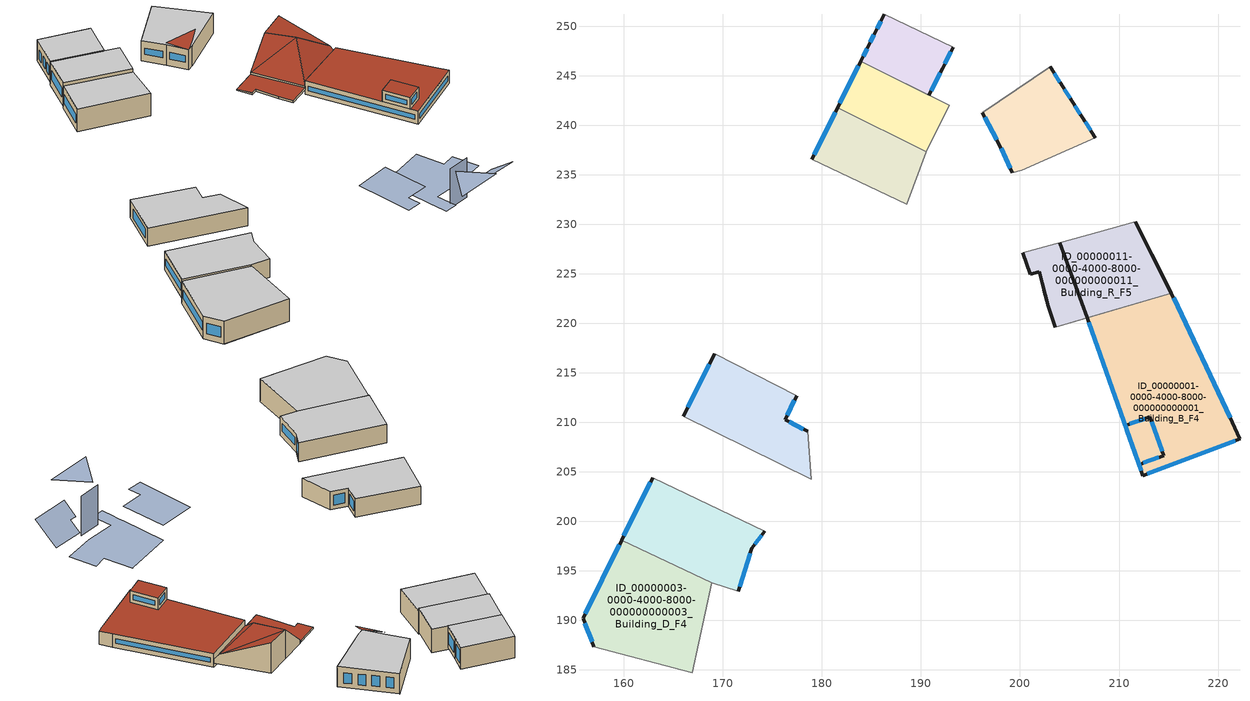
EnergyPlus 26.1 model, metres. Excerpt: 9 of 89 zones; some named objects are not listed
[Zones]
ID_00000010-0000-4000-8000-000000000010_Building_Q_F4
 floor to ID_00000010-0000-4000-8000-000000000010_Building_Q_F3 (FLOOR_CONSTRUCTION_BE_TH_01_EXISTING): 183.91,246.45 186.28,251.2 193.26,247.86 192.18,245.74 190.81,243.01 z15.87
 wall outside (WALL_CONSTRUCTION_BE_TH_01_EXISTING): 186.28,251.2 183.91,246.45 / 190.81,243.01 192.18,245.74 193.26,247.86 z15.87:19.36
 wall adiabatic (WALL_CONSTRUCTION_BE_TH_01_EXISTING): 193.26,247.86 186.28,251.2 / 183.91,246.45 190.81,243.01 z15.87:19.36
 window (WINDOW_CONSTRUCTION_BE_TH_01_EXISTING): 184.55,247.73 184.17,246.97 z16.74:18.22; 185.24,249.11 184.87,248.36 z16.68:18.17; 185.93,250.49 185.56,249.75 z16.63:18.14; 192.41,246.18 193.03,247.42 z16.58:18.65; 191.03,243.46 191.96,245.29 z16.72:18.51
 ceiling to ID_00000010-0000-4000-8000-000000000010_Building_Q_F5 (FLOOR_CONSTRUCTION_BE_TH_01_EXISTING): 183.91,246.45 190.81,243.01 192.18,245.74 193.26,247.86 186.28,251.2 z19.36
ID_0000000c-0000-4000-8000-00000000000c_Building_M_F4
 floor to ID_0000000c-0000-4000-8000-00000000000c_Building_M_F3 (FLOOR_CONSTRUCTION_BE_TH_01_EXISTING): 181.58,241.78 183.91,246.45 192.85,241.99 190.54,237.32 z15.4
 wall outside (WALL_CONSTRUCTION_BE_TH_01_EXISTING): 183.91,246.45 181.58,241.78 z15.4:19.29
 wall adiabatic (WALL_CONSTRUCTION_BE_TH_01_EXISTING): 181.58,241.78 190.54,237.32 192.85,241.99 183.91,246.45 z15.4:19.29
 window (WINDOW_CONSTRUCTION_BE_TH_01_EXISTING): 183.69,246.01 181.8,242.23 z16.6:18.09
 ceiling to ID_0000000c-0000-4000-8000-00000000000c_Building_M_F5 (FLOOR_CONSTRUCTION_BE_TH_01_EXISTING): 181.58,241.78 190.54,237.32 192.85,241.99 183.91,246.45 z19.29
ID_0000000b-0000-4000-8000-00000000000b_Building_L_F4
 floor to ID_0000000b-0000-4000-8000-00000000000b_Building_L_F3 (FLOOR_CONSTRUCTION_BE_TH_01_EXISTING): 159.76,198.09 162.9,204.39 174.24,199 172.91,197.26 171.56,192.93 168.85,193.78 z16.18
 wall outside (WALL_CONSTRUCTION_BE_TH_01_EXISTING): 171.56,192.93 172.91,197.26 174.24,199 / 162.9,204.39 159.76,198.09 z16.18:19.26
 wall adiabatic (WALL_CONSTRUCTION_BE_TH_01_EXISTING): 159.76,198.09 168.85,193.78 171.56,192.93 / 174.24,199 162.9,204.39 z16.18:19.26
 window (WINDOW_CONSTRUCTION_BE_TH_01_EXISTING): 173.22,197.66 173.94,198.61 z16.84:18.6; 171.71,193.41 172.76,196.78 z17.11:18.33; 162.68,203.94 159.99,198.54 z17.16:18.28
 ceiling to ID_0000000b-0000-4000-8000-00000000000b_Building_L_F5 (FLOOR_CONSTRUCTION_BE_TH_01_EXISTING): 159.76,198.09 168.85,193.78 171.56,192.93 172.91,197.26 174.24,199 162.9,204.39 z19.26
ID_00000000-0000-4000-8000-000000000000_Building_A_F4
 floor to ID_00000000-0000-4000-8000-000000000000_Building_A_F3 (FLOOR_CONSTRUCTION_BE_TH_01_EXISTING): 178.97,236.57 181.58,241.78 190.54,237.32 188.58,232.03 z15.02
 wall outside (WALL_CONSTRUCTION_BE_TH_01_EXISTING): 181.58,241.78 178.97,236.57 z15.02:18.76
 wall adiabatic (WALL_CONSTRUCTION_BE_TH_01_EXISTING): 178.97,236.57 188.58,232.03 190.54,237.32 181.58,241.78 z15.02:18.76
 window (WINDOW_CONSTRUCTION_BE_TH_01_EXISTING): 181.35,241.33 179.2,237.02 z16.19:17.59
 ceiling to ID_00000000-0000-4000-8000-000000000000_Building_A_F5 (FLOOR_CONSTRUCTION_BE_TH_01_EXISTING): 178.97,236.57 188.58,232.03 190.54,237.32 181.58,241.78 z18.76
ID_00000001-0000-4000-8000-000000000001_Building_B_F4
 floor to ID_00000001-0000-4000-8000-000000000001_Building_B_F3 (FLOOR_CONSTRUCTION_BE_TH_01_EXISTING): 206.78,220.55 215.3,223.03 221.42,210.01 222.22,208.32 212.39,204.62 z15.08
 wall outside (WALL_CONSTRUCTION_BE_TH_01_EXISTING): 213.12,210.55 210.61,209.66 212,205.73 214.51,206.61 213.12,210.55 z17.28:19.17; 206.78,220.55 212.39,204.62 222.22,208.32 221.42,210.01 215.3,223.03 z15.08:17.28
 wall adiabatic (WALL_CONSTRUCTION_BE_TH_01_EXISTING): 215.3,223.03 206.78,220.55 z15.08:17.28
 window (WINDOW_CONSTRUCTION_BE_TH_01_EXISTING): 212.65,210.38 211.08,209.83 / 212.47,205.9 214.04,206.45 z17.75:18.69; 214.34,207.09 213.29,210.07 / 210.78,209.19 211.83,206.2 z17.84:18.61; 206.95,220.08 212.22,205.1 z15.82:16.54; 221.21,210.46 215.51,222.58 z15.81:16.55; 212.85,204.8 221.75,208.14 z15.8:16.56
 roof outside (ROOF_CONSTRUCTION_BE_TH_01_EXISTING): 210.61,209.66 212,205.73 214.51,206.61 213.12,210.55 z19.17; 206.78,220.55 210.61,209.66 213.12,210.55 214.51,206.61 212,205.73 212.39,204.62 221.37,208 222.22,208.32 221.42,210.01 215.3,223.03 z17.28
ID_00000011-0000-4000-8000-000000000011_Building_R_F5
 floor to ID_00000011-0000-4000-8000-000000000011_Building_R_F4 (FLOOR_CONSTRUCTION_BE_TH_01_EXISTING): 200.27,227.1 211.65,230.24 215.3,223.03 203.55,219.61 202.85,221.73 201.94,225.18 201.04,224.94 z15.77
 wall outside (WALL_CONSTRUCTION_BE_TH_01_EXISTING): 204,228.13,16.38 204,228.13,16.07 206.78,220.55,16.12 206.78,220.55,16.38; 201.04,224.94,16.02 200.27,227.1,16 200.27,227.1,15.77 201.04,224.94,15.77; 201.94,225.18,16.04 201.04,224.94,16.02 201.04,224.94,15.77 201.94,225.18,15.77; 203.55,219.61,16.06 202.85,221.73,16.05 202.85,221.73,15.77 203.55,219.61,15.77; 202.85,221.73,16.05 202.42,223.36,16.04 201.94,225.18,16.04 201.94,225.18,15.77 202.85,221.73,15.77; 211.65,230.24,20.83 214.91,223.79,17.37 215.3,223.03,16.38 215.3,223.03,15.77 211.65,230.24,15.77
 wall adiabatic (WALL_CONSTRUCTION_BE_TH_01_EXISTING): 203.59,228.02,16.06 203.59,228.02,15.77 200.27,227.1,15.77 200.27,227.1,16; 204,228.13,16.07 204,228.13,15.77 203.59,228.02,15.77 203.59,228.02,16.06; 211.65,230.24,20.83 211.65,230.24,15.77 207.83,229.18,15.77 207.83,229.18,20.5; 207.83,229.18,20.5 207.83,229.18,15.77 204,228.13,15.77 204,228.13,16.38; 206.78,220.55,16.38 206.78,220.55,16.12 203.55,219.61,16.06 203.55,219.61,15.77 215.3,223.03,15.77 215.3,223.03,16.38
 roof outside (ROOF_CONSTRUCTION_BE_TH_01_EXISTING): 209.84,225.21,20.67 207.83,229.18,20.5 204,228.13,16.38; 209.84,225.21,20.67 214.91,223.79,17.37 207.83,229.18,20.5; 209.84,225.21,20.67 204,228.13,16.38 206.78,220.55,16.38; 209.84,225.21,20.67 206.78,220.55,16.38 215.3,223.03,16.38 214.91,223.79,17.37; 211.65,230.24,20.83 207.83,229.18,20.5 214.91,223.79,17.37; 200.27,227.1,16 201.04,224.94,16.02 201.94,225.18,16.03 202.42,223.36,16.04 202.85,221.73,16.05 203.55,219.61,16.06 206.78,220.55,16.12 204,228.13,16.07 203.59,228.02,16.06
ID_00000006-0000-4000-8000-000000000006_Building_G_F4
 floor to ID_00000006-0000-4000-8000-000000000006_Building_G_F3 (FLOOR_CONSTRUCTION_BE_TH_01_EXISTING): 196.21,241.26 203.04,245.91 207.62,238.72 200.18,235.47 199.22,235.19 197.87,238.11 z15.76
 wall outside (WALL_CONSTRUCTION_BE_TH_01_EXISTING): 207.62,238.72 203.04,245.91 / 196.21,241.26 197.87,238.11 199.22,235.19 z15.76:19.09
 wall adiabatic (WALL_CONSTRUCTION_BE_TH_01_EXISTING): 199.22,235.19 200.18,235.47 207.62,238.72 / 203.04,245.91 196.21,241.26 z15.76:19.09
 window (WINDOW_CONSTRUCTION_BE_TH_01_EXISTING): 205.07,242.72 204.49,243.64 z16.55:18.29; 204.04,244.35 203.45,245.26 z16.6:18.3; 207.14,239.47 206.58,240.36 z16.47:18.15; 206.09,241.12 205.54,241.98 z16.49:18.22; 198.08,237.65 199.01,235.64 z16.89:17.97; 196.44,240.82 197.64,238.55 z16.91:17.95
 ceiling to ID_00000006-0000-4000-8000-000000000006_Building_G_F5 (FLOOR_CONSTRUCTION_BE_TH_01_EXISTING): 196.21,241.26 197.87,238.11 199.22,235.19 200.18,235.47 207.62,238.72 203.04,245.91 z19.09
 roof outside (ROOF_CONSTRUCTION_BE_TH_01_EXISTING): 201.24,235.93,21.06 197.87,238.11,19.45 199.22,235.19,19.09 200.18,235.47,19.99
ID_00000003-0000-4000-8000-000000000003_Building_D_F4
 floor to ID_00000003-0000-4000-8000-000000000003_Building_D_F3 (FLOOR_CONSTRUCTION_BE_TH_01_EXISTING): 155.87,190.19 159.76,198.09 168.85,193.78 166.92,184.71 156.96,187.35 z15.27
 wall outside (WALL_CONSTRUCTION_BE_TH_01_EXISTING): 159.76,198.09 155.87,190.19 156.96,187.35 z15.27:19.03
 wall adiabatic (WALL_CONSTRUCTION_BE_TH_01_EXISTING): 156.96,187.35 166.92,184.71 168.85,193.78 159.76,198.09 z15.27:19.03
 window (WINDOW_CONSTRUCTION_BE_TH_01_EXISTING): 156.05,189.73 156.78,187.82 z16.28:18.01; 159.54,197.64 156.09,190.64 z16.49:17.8
 ceiling to ID_00000003-0000-4000-8000-000000000003_Building_D_F5 (FLOOR_CONSTRUCTION_BE_TH_01_EXISTING): 155.87,190.19 156.96,187.35 166.92,184.71 168.85,193.78 159.76,198.09 z19.03
ID_0000000a-0000-4000-8000-00000000000a_Building_K_F4
 floor to ID_0000000a-0000-4000-8000-00000000000a_Building_K_F3 (FLOOR_CONSTRUCTION_BE_TH_01_EXISTING): 166,210.63 169.15,216.93 177.43,212.69 176.28,210.26 178.57,209.09 178.94,204.24 z15.42
 wall outside (WALL_CONSTRUCTION_BE_TH_01_EXISTING): 169.15,216.93 166,210.63 / 178.57,209.09 176.28,210.26 177.43,212.69 z15.42:18.43
 wall adiabatic (WALL_CONSTRUCTION_BE_TH_01_EXISTING): 166,210.63 178.94,204.24 178.57,209.09 / 177.43,212.69 169.15,216.93 z15.42:18.43
 window (WINDOW_CONSTRUCTION_BE_TH_01_EXISTING): 168.62,215.86 166.45,211.53 z16.18:17.64; 176.49,210.71 177.22,212.24 z16.13:17.71; 178.13,209.31 176.72,210.03 z16.11:17.73
 ceiling to ID_0000000a-0000-4000-8000-00000000000a_Building_K_F5 (FLOOR_CONSTRUCTION_BE_TH_01_EXISTING): 166,210.63 178.94,204.24 178.57,209.09 176.28,210.26 177.43,212.69 169.15,216.93 z18.43
shading: 199.24,198.01,15.45 199.78,191,15.45 199.83,190.32,15.45 199.93,188.96,15.45 200.03,187.69,15.45 200.06,187.35,15.45 201.94,187.38,15.45 201.65,190.54,15.45 206.15,190.74,15.45 210.83,191.64,15.44 209.82,195.72,15.45 207.83,195.24,15.45 206.77,199.55,15.45 206.56,199.5,15.45; 193.69,197.59 193.94,193.35 194.14,189.99 194.22,188.74 196.45,188.83 196.34,190.12 196.28,190.83 199.78,191 199.24,198.01 z17.88; 205.36,185.4,18.92 211.18,185.6,18.86 211.07,187.55,17.3 210.96,189.34,15.87 206.27,189.18,15.91 206.39,187.51,17.25 205.35,187.52,17.22; 201.85,188.29,21.12 205.29,188.51,21.07 205.29,188.51,14.55 201.85,188.29,14.53; 198.35,182.64,21.17 205.38,183.01,21.1 201.94,187.38,21.12
[Building]
UrbanScene: North axis=0; Terrain=City; Loads convergence tolerance value=0.04; Temperature convergence tolerance value=0.4; Solar distribution=FullExterior; Maximum number of warmup days=100; Name=Demo urban block
[Site:Location]
Demo Location: City=Anonymized; Reference system=local coordinates
[WindowMaterial:Shade]
Shading_Material: Solar transmittance=0.1; Solar reflectance=0.5; Visible transmittance=0.2; Visible reflectance=0.5; Infrared hemispherical emissivity=0.9; Infrared transmittance=0.05; Thickness=0.005; Conductivity=0.1; Shade to glass distance=0.05; Top opening multiplier=0.5; Bottom opening multiplier=0.5; Left side opening multiplier=0.5; Right side opening multiplier=0.5; Airflow permeability=0
[Material] Thickness=0.1
Name | Roughness | Conductivity | Density | Specific heat | Solar absorptance | Thermal absorptance | Visible absorptance
BE_GypsumBlock_Material | MediumSmooth | 0.4 | 900 | 1000
WALL_MATERIAL_BE_TH_01_EXISTING | MediumRough | 0.22 | 900 | 840 | 0.7 | 0.9 | 0.7
ROOF_MATERIAL_BE_TH_01_EXISTING | MediumRough | 0.17 | 800 | 920 | 0.75 | 0.9 | 0.75
FLOOR_MATERIAL_BE_TH_01_EXISTING | MediumRough | 0.085 | 2000 | 840 | 0.6 | 0.9 | 0.6
[Construction]
BE_Internal_Partition_Const: BE_GypsumBlock_Material
WALL_CONSTRUCTION_BE_TH_01_EXISTING: WALL_MATERIAL_BE_TH_01_EXISTING
ROOF_CONSTRUCTION_BE_TH_01_EXISTING: ROOF_MATERIAL_BE_TH_01_EXISTING
FLOOR_CONSTRUCTION_BE_TH_01_EXISTING: FLOOR_MATERIAL_BE_TH_01_EXISTING
WINDOW_CONSTRUCTION_BE_TH_01_EXISTING: GLASS_BE_TH_01_EXISTING, AIR_GAP_BE_TH_01_EXISTING, GLASS_BE_TH_01_EXISTING
[WindowMaterial:Glazing]
GLASS_BE_TH_01_EXISTING: Back side infrared hemispherical emissivity=0.84; Back side solar reflectance at normal incidence=0.071; Back side visible reflectance at normal incidence=0.08; Conductivity=1; Front side infrared hemispherical emissivity=0.84; Front side solar reflectance at normal incidence=0.071; Front side visible reflectance at normal incidence=0.08; Infrared transmittance at normal incidence=0; Optical data type=SpectralAverage; Solar transmittance at normal incidence=0.775; Thickness=0.006; Visible transmittance at normal incidence=0.881
[WindowMaterial:Gas]
AIR_GAP_BE_TH_01_EXISTING: Gas type=Air; Thickness=0.012
[Zone] Multiplier=1
Name | Ceiling height | Volume
ID_00000010-0000-4000-8000-000000000010_Building_Q_F4 | 3.4884 | 144.5
ID_0000000c-0000-4000-8000-00000000000c_Building_M_F4 | 3.88145 | 202.66
ID_0000000b-0000-4000-8000-00000000000b_Building_L_F4 | 3.0797 | 268.52
ID_00000000-0000-4000-8000-000000000000_Building_A_F4 | 3.73623 | 220.29
ID_00000001-0000-4000-8000-000000000001_Building_B_F4 | 4.0847 | 653.22
ID_00000011-0000-4000-8000-000000000011_Building_R_F5 | 5.06 | 196.24
ID_00000006-0000-4000-8000-000000000006_Building_G_F4 | 3.3329 | 220.72
ID_00000003-0000-4000-8000-000000000003_Building_D_F4 | 3.75394 | 421.87
ID_0000000a-0000-4000-8000-00000000000a_Building_K_F4 | 3.01344 | 244.97
[InternalMass] Construction=BE_Internal_Partition_Const
Name | Zone or zonelist | Surface area
ID_00000010-0000-4000-8000-000000000010_Building_Q_F4_Vertical_Internal_Mass | ID_00000010-0000-4000-8000-000000000010_Building_Q_F4 | 20.71
ID_0000000c-0000-4000-8000-00000000000c_Building_M_F4_Vertical_Internal_Mass | ID_0000000c-0000-4000-8000-00000000000c_Building_M_F4 | 26.11
ID_0000000b-0000-4000-8000-00000000000b_Building_L_F4_Vertical_Internal_Mass | ID_0000000b-0000-4000-8000-00000000000b_Building_L_F4 | 43.6
ID_00000000-0000-4000-8000-000000000000_Building_A_F4_Vertical_Internal_Mass | ID_00000000-0000-4000-8000-000000000000_Building_A_F4 | 29.48
ID_00000001-0000-4000-8000-000000000001_Building_B_F4_Vertical_Internal_Mass | ID_00000001-0000-4000-8000-000000000001_Building_B_F4 | 79.96
ID_00000011-0000-4000-8000-000000000011_Building_R_F5_Vertical_Internal_Mass | ID_00000011-0000-4000-8000-000000000011_Building_R_F5 | 19.39
ID_00000006-0000-4000-8000-000000000006_Building_G_F4_Vertical_Internal_Mass | ID_00000006-0000-4000-8000-000000000006_Building_G_F4 | 33.11
ID_00000003-0000-4000-8000-000000000003_Building_D_F4_Vertical_Internal_Mass | ID_00000003-0000-4000-8000-000000000003_Building_D_F4 | 56.19
ID_0000000a-0000-4000-8000-00000000000a_Building_K_F4_Vertical_Internal_Mass | ID_0000000a-0000-4000-8000-00000000000a_Building_K_F4 | 40.65
[People] Number of people schedule=People_Number_Schedule; Number of people calculation method=People; Activity level schedule=People_Activity_Schedule; Carbon dioxide generation rate=3.82e-08; Fraction radiant=0.3; Sensible heat fraction=0.5; Mean radiant temperature calculation type=EnclosureAveraged
Name | Zone or zonelist or space or spacelist | Number of people
People_ID_00000010-0000-4000-8000-000000000010_Building_Q_F4 | ID_00000010-0000-4000-8000-000000000010_Building_Q_F4 | 1
People_ID_0000000c-0000-4000-8000-00000000000c_Building_M_F4 | ID_0000000c-0000-4000-8000-00000000000c_Building_M_F4 | 1
People_ID_0000000b-0000-4000-8000-00000000000b_Building_L_F4 | ID_0000000b-0000-4000-8000-00000000000b_Building_L_F4 | 3
People_ID_00000000-0000-4000-8000-000000000000_Building_A_F4 | ID_00000000-0000-4000-8000-000000000000_Building_A_F4 | 1
People_ID_00000001-0000-4000-8000-000000000001_Building_B_F4 | ID_00000001-0000-4000-8000-000000000001_Building_B_F4 | 4
People_ID_00000011-0000-4000-8000-000000000011_Building_R_F5 | ID_00000011-0000-4000-8000-000000000011_Building_R_F5 | 1
People_ID_00000006-0000-4000-8000-000000000006_Building_G_F4 | ID_00000006-0000-4000-8000-000000000006_Building_G_F4 | 2
People_ID_00000003-0000-4000-8000-000000000003_Building_D_F4 | ID_00000003-0000-4000-8000-000000000003_Building_D_F4 | 3
People_ID_0000000a-0000-4000-8000-00000000000a_Building_K_F4 | ID_0000000a-0000-4000-8000-00000000000a_Building_K_F4 | 2
[Lights] Schedule=Lighting_Schedule; Design level calculation method=LightingLevel; Radiant fraction=0.4; Fraction visible=0.1
Name | Zone or zonelist or space or spacelist | Lighting level
Lights_ID_00000010-0000-4000-8000-000000000010_Building_Q_F4 | ID_00000010-0000-4000-8000-000000000010_Building_Q_F4 | 207.111
Lights_ID_0000000c-0000-4000-8000-00000000000c_Building_M_F4 | ID_0000000c-0000-4000-8000-00000000000c_Building_M_F4 | 261.059
Lights_ID_0000000b-0000-4000-8000-00000000000b_Building_L_F4 | ID_0000000b-0000-4000-8000-00000000000b_Building_L_F4 | 435.955
Lights_ID_00000000-0000-4000-8000-000000000000_Building_A_F4 | ID_00000000-0000-4000-8000-000000000000_Building_A_F4 | 294.799
Lights_ID_00000001-0000-4000-8000-000000000001_Building_B_F4 | ID_00000001-0000-4000-8000-000000000001_Building_B_F4 | 799.591
Lights_ID_00000011-0000-4000-8000-000000000011_Building_R_F5 | ID_00000011-0000-4000-8000-000000000011_Building_R_F5 | 193.91
Lights_ID_00000006-0000-4000-8000-000000000006_Building_G_F4 | ID_00000006-0000-4000-8000-000000000006_Building_G_F4 | 331.121
Lights_ID_00000003-0000-4000-8000-000000000003_Building_D_F4 | ID_00000003-0000-4000-8000-000000000003_Building_D_F4 | 561.908
Lights_ID_0000000a-0000-4000-8000-00000000000a_Building_K_F4 | ID_0000000a-0000-4000-8000-00000000000a_Building_K_F4 | 406.459
[ElectricEquipment] Schedule=Equipment_Schedule; Design level calculation method=EquipmentLevel; Fraction latent=0.1; Fraction radiant=0.3; Fraction lost=0.1
Name | Zone or zonelist or space or spacelist | Design level
ElectricEquipment_ID_00000010-0000-4000-8000-000000000010_Building_Q_F4 | ID_00000010-0000-4000-8000-000000000010_Building_Q_F4 | 82.8443
ElectricEquipment_ID_0000000c-0000-4000-8000-00000000000c_Building_M_F4 | ID_0000000c-0000-4000-8000-00000000000c_Building_M_F4 | 104.424
ElectricEquipment_ID_0000000b-0000-4000-8000-00000000000b_Building_L_F4 | ID_0000000b-0000-4000-8000-00000000000b_Building_L_F4 | 174.382
ElectricEquipment_ID_00000000-0000-4000-8000-000000000000_Building_A_F4 | ID_00000000-0000-4000-8000-000000000000_Building_A_F4 | 117.92
ElectricEquipment_ID_00000001-0000-4000-8000-000000000001_Building_B_F4 | ID_00000001-0000-4000-8000-000000000001_Building_B_F4 | 319.837
ElectricEquipment_ID_00000011-0000-4000-8000-000000000011_Building_R_F5 | ID_00000011-0000-4000-8000-000000000011_Building_R_F5 | 77.5638
ElectricEquipment_ID_00000006-0000-4000-8000-000000000006_Building_G_F4 | ID_00000006-0000-4000-8000-000000000006_Building_G_F4 | 132.448
ElectricEquipment_ID_00000003-0000-4000-8000-000000000003_Building_D_F4 | ID_00000003-0000-4000-8000-000000000003_Building_D_F4 | 224.763
ElectricEquipment_ID_0000000a-0000-4000-8000-00000000000a_Building_K_F4 | ID_0000000a-0000-4000-8000-00000000000a_Building_K_F4 | 162.583
[WindowShadingControl] Shading type=InteriorShade; Shading control type=OnIfScheduleAllows; Schedule=Shading_Schedule; Shading control is scheduled=Yes; Shading device material=Shading_Material
Name | Zone | Fenestration surface name 1 | Fenestration surface name 2 | Fenestration surface name 3 | Fenestration surface name 4 | Fenestration surface name 5 | Fenestration surface name 6 | Fenestration surface name 7
Shading_Control_ID_00000010-0000-4000-8000-000000000010_Building_Q_F4 | ID_00000010-0000-4000-8000-000000000010_Building_Q_F4 | Window_UUID_e15a65b5-3139-4b22-adfe-c1ace057ace8 | Window_UUID_7967ff77-022a-49b5-b4c6-cfb596ae1fe4 | Window_UUID_89346740-2d30-4c97-8b07-118b097e3719 | Window_WallSurface_UUID_0725f2d6-0cde-4f9b-a9f2-7a35785060c2_Floor4 | Window_WallSurface_UUID_036a50a8-3d7c-4415-b584-e5c840475733_Floor4
Shading_Control_ID_0000000c-0000-4000-8000-00000000000c_Building_M_F4 | ID_0000000c-0000-4000-8000-00000000000c_Building_M_F4 | Window_WallSurface_UUID_ba205026-c1b1-4826-907e-cae0921549b8_Floor4
Shading_Control_ID_0000000b-0000-4000-8000-00000000000b_Building_L_F4 | ID_0000000b-0000-4000-8000-00000000000b_Building_L_F4 | Window_WallSurface_UUID_952b17aa-2133-43ee-8e25-b1040a30f691_Floor4 | Window_WallSurface_UUID_e3b2c99c-ae45-4f90-8ec9-cf2c8024e928_Floor4 | Window_WallSurface_UUID_f03a497a-88a1-4b05-99e7-cc0fab17a9d2_Floor4
Shading_Control_ID_00000000-0000-4000-8000-000000000000_Building_A_F4 | ID_00000000-0000-4000-8000-000000000000_Building_A_F4 | Window_WallSurface_UUID_415bd940-f2c6-45b5-8a3b-bda8b3434628_Floor4
Shading_Control_ID_00000001-0000-4000-8000-000000000001_Building_B_F4 | ID_00000001-0000-4000-8000-000000000001_Building_B_F4 | Window_WallSurface_UUID_b4f21410-d27e-44c4-b675-7138b34e4c17_Floor4 | Window_WallSurface_UUID_b4a2ece1-d406-4115-a328-84df1c1228d7_Floor4 | Window_WallSurface_UUID_8e00fd6e-e51e-4653-bc18-72442879b736_Floor4 | Window_WallSurface_UUID_b5c50b2e-dcdf-41a8-8694-1a91ec7c67ef_Floor4 | Window_WallSurface_UUID_c062a08c-3ecb-44eb-85f4-fe77c741c58d_Floor4 | Window_WallSurface_UUID_62939d00-fa4a-4959-97a5-5a54d2a29941_Floor4 | Window_WallSurface_UUID_9fcb1c4e-6217-42a4-921a-4dc4a6d3f108_Floor4
Shading_Control_ID_00000006-0000-4000-8000-000000000006_Building_G_F4 | ID_00000006-0000-4000-8000-000000000006_Building_G_F4 | Window_UUID_4a644d01-d474-45b0-ab94-f56e33c6ce56 | Window_UUID_59d26a8c-58c0-48bb-94ed-04f573fa6fc6 | Window_UUID_2ec2a443-65c0-4d6a-9a68-cfce0fa5ff7c | Window_UUID_dc1e4bf3-1316-4012-9043-f092ee3e0f7e | Window_WallSurface_UUID_8c4171c3-fa50-4ff6-a52d-02d77d2ead34_Floor4 | Window_WallSurface_UUID_194681c6-dd12-4e3f-bed0-30fcf858b244_Floor4
Shading_Control_ID_00000003-0000-4000-8000-000000000003_Building_D_F4 | ID_00000003-0000-4000-8000-000000000003_Building_D_F4 | Window_WallSurface_UUID_d23dc29f-d521-4465-a9b8-5cc14cf86bf3_Floor4 | Window_WallSurface_UUID_52e8ae26-789a-4220-9848-c06cb7d3d41e_Floor4
Shading_Control_ID_0000000a-0000-4000-8000-00000000000a_Building_K_F4 | ID_0000000a-0000-4000-8000-00000000000a_Building_K_F4 | Window_UUID_79bf9aae-3b0c-465e-ad4c-4a1a89afddf2 | Window_WallSurface_UUID_0b522355-9d99-4f20-9078-d4d1abf2a525_Floor4 | Window_WallSurface_UUID_29d79c97-3a38-4223-95cc-e65ad5398bca_Floor4
[ZoneVentilation:WindandStackOpenArea] Opening area fraction schedule=Window_Open_Schedule; Effective angle=0; Discharge coefficient for opening=0.65; Minimum indoor temperature=22; Maximum indoor temperature=100; Delta temperature=-100; Minimum outdoor temperature=15; Maximum outdoor temperature=30; Maximum wind speed=40
Name | Zone or space | Opening area
Window_Ventilation_ID_00000010-0000-4000-8000-000000000010_Building_Q_F4 | ID_00000010-0000-4000-8000-000000000010_Building_Q_F4 | 10.2845
Window_Ventilation_ID_0000000c-0000-4000-8000-00000000000c_Building_M_F4 | ID_0000000c-0000-4000-8000-00000000000c_Building_M_F4 | 6.28781
Window_Ventilation_ID_0000000b-0000-4000-8000-00000000000b_Building_L_F4 | ID_0000000b-0000-4000-8000-00000000000b_Building_L_F4 | 13.1391
Window_Ventilation_ID_00000000-0000-4000-8000-000000000000_Building_A_F4 | ID_00000000-0000-4000-8000-000000000000_Building_A_F4 | 6.74241
Window_Ventilation_ID_00000001-0000-4000-8000-000000000001_Building_B_F4 | ID_00000001-0000-4000-8000-000000000001_Building_B_F4 | 36.4261
Window_Ventilation_ID_00000006-0000-4000-8000-000000000006_Building_G_F4 | ID_00000006-0000-4000-8000-000000000006_Building_G_F4 | 12.3416
Window_Ventilation_ID_00000003-0000-4000-8000-000000000003_Building_D_F4 | ID_00000003-0000-4000-8000-000000000003_Building_D_F4 | 13.7905
Window_Ventilation_ID_0000000a-0000-4000-8000-00000000000a_Building_K_F4 | ID_0000000a-0000-4000-8000-00000000000a_Building_K_F4 | 12.3292
[ThermostatSetpoint:SingleHeating] Setpoint temperature schedule=Heating Setpoint Schedule
ID_00000010-0000-4000-8000-000000000010_Building_Q_F4 Heating Only Setpoint; ID_0000000c-0000-4000-8000-00000000000c_Building_M_F4 Heating Only Setpoint; ID_0000000b-0000-4000-8000-00000000000b_Building_L_F4 Heating Only Setpoint; ID_00000000-0000-4000-8000-000000000000_Building_A_F4 Heating Only Setpoint; ID_00000001-0000-4000-8000-000000000001_Building_B_F4 Heating Only Setpoint; ID_00000011-0000-4000-8000-000000000011_Building_R_F5 Heating Only Setpoint; ID_00000006-0000-4000-8000-000000000006_Building_G_F4 Heating Only Setpoint; ID_00000003-0000-4000-8000-000000000003_Building_D_F4 Heating Only Setpoint; ID_0000000a-0000-4000-8000-00000000000a_Building_K_F4 Heating Only Setpoint
[ZoneControl:Thermostat] Control type schedule=Heating Only Control Type Sched
Name | Zone or zonelist | Control 1
ID_00000010-0000-4000-8000-000000000010_Building_Q_F4 Thermostat | ID_00000010-0000-4000-8000-000000000010_Building_Q_F4 | ID_00000010-0000-4000-8000-000000000010_Building_Q_F4 Heating Only Setpoint
ID_0000000c-0000-4000-8000-00000000000c_Building_M_F4 Thermostat | ID_0000000c-0000-4000-8000-00000000000c_Building_M_F4 | ID_0000000c-0000-4000-8000-00000000000c_Building_M_F4 Heating Only Setpoint
ID_0000000b-0000-4000-8000-00000000000b_Building_L_F4 Thermostat | ID_0000000b-0000-4000-8000-00000000000b_Building_L_F4 | ID_0000000b-0000-4000-8000-00000000000b_Building_L_F4 Heating Only Setpoint
ID_00000000-0000-4000-8000-000000000000_Building_A_F4 Thermostat | ID_00000000-0000-4000-8000-000000000000_Building_A_F4 | ID_00000000-0000-4000-8000-000000000000_Building_A_F4 Heating Only Setpoint
ID_00000001-0000-4000-8000-000000000001_Building_B_F4 Thermostat | ID_00000001-0000-4000-8000-000000000001_Building_B_F4 | ID_00000001-0000-4000-8000-000000000001_Building_B_F4 Heating Only Setpoint
ID_00000011-0000-4000-8000-000000000011_Building_R_F5 Thermostat | ID_00000011-0000-4000-8000-000000000011_Building_R_F5 | ID_00000011-0000-4000-8000-000000000011_Building_R_F5 Heating Only Setpoint
ID_00000006-0000-4000-8000-000000000006_Building_G_F4 Thermostat | ID_00000006-0000-4000-8000-000000000006_Building_G_F4 | ID_00000006-0000-4000-8000-000000000006_Building_G_F4 Heating Only Setpoint
ID_00000003-0000-4000-8000-000000000003_Building_D_F4 Thermostat | ID_00000003-0000-4000-8000-000000000003_Building_D_F4 | ID_00000003-0000-4000-8000-000000000003_Building_D_F4 Heating Only Setpoint
ID_0000000a-0000-4000-8000-00000000000a_Building_K_F4 Thermostat | ID_0000000a-0000-4000-8000-00000000000a_Building_K_F4 | ID_0000000a-0000-4000-8000-00000000000a_Building_K_F4 Heating Only Setpoint
[Zone equipment]
ID_00000010-0000-4000-8000-000000000010_Building_Q_F4: ID_00000010-0000-4000-8000-000000000010_Building_Q_F4 Ideal Loads
ID_0000000c-0000-4000-8000-00000000000c_Building_M_F4: ID_0000000c-0000-4000-8000-00000000000c_Building_M_F4 Ideal Loads
ID_0000000b-0000-4000-8000-00000000000b_Building_L_F4: ID_0000000b-0000-4000-8000-00000000000b_Building_L_F4 Ideal Loads
ID_00000000-0000-4000-8000-000000000000_Building_A_F4: ID_00000000-0000-4000-8000-000000000000_Building_A_F4 Ideal Loads
ID_00000001-0000-4000-8000-000000000001_Building_B_F4: ID_00000001-0000-4000-8000-000000000001_Building_B_F4 Ideal Loads
ID_00000011-0000-4000-8000-000000000011_Building_R_F5: ID_00000011-0000-4000-8000-000000000011_Building_R_F5 Ideal Loads
ID_00000006-0000-4000-8000-000000000006_Building_G_F4: ID_00000006-0000-4000-8000-000000000006_Building_G_F4 Ideal Loads
ID_00000003-0000-4000-8000-000000000003_Building_D_F4: ID_00000003-0000-4000-8000-000000000003_Building_D_F4 Ideal Loads
ID_0000000a-0000-4000-8000-00000000000a_Building_K_F4: ID_0000000a-0000-4000-8000-00000000000a_Building_K_F4 Ideal Loads
[ZoneInfiltration:DesignFlowRate] Schedule=Infiltration_Schedule; Design flow rate calculation method=AirChanges/Hour; Air changes per hour=1; Constant term coefficient=1; Temperature term coefficient=0; Velocity term coefficient=0; Velocity squared term coefficient=0
Name | Zone or zonelist or space or spacelist
ID_00000010-0000-4000-8000-000000000010_Building_Q_F4 Infiltration | ID_00000010-0000-4000-8000-000000000010_Building_Q_F4
ID_0000000c-0000-4000-8000-00000000000c_Building_M_F4 Infiltration | ID_0000000c-0000-4000-8000-00000000000c_Building_M_F4
ID_0000000b-0000-4000-8000-00000000000b_Building_L_F4 Infiltration | ID_0000000b-0000-4000-8000-00000000000b_Building_L_F4
ID_00000000-0000-4000-8000-000000000000_Building_A_F4 Infiltration | ID_00000000-0000-4000-8000-000000000000_Building_A_F4
ID_00000001-0000-4000-8000-000000000001_Building_B_F4 Infiltration | ID_00000001-0000-4000-8000-000000000001_Building_B_F4
ID_00000011-0000-4000-8000-000000000011_Building_R_F5 Infiltration | ID_00000011-0000-4000-8000-000000000011_Building_R_F5
ID_00000006-0000-4000-8000-000000000006_Building_G_F4 Infiltration | ID_00000006-0000-4000-8000-000000000006_Building_G_F4
ID_00000003-0000-4000-8000-000000000003_Building_D_F4 Infiltration | ID_00000003-0000-4000-8000-000000000003_Building_D_F4
ID_0000000a-0000-4000-8000-00000000000a_Building_K_F4 Infiltration | ID_0000000a-0000-4000-8000-00000000000a_Building_K_F4
[Schedule:Compact]
People_Number_Schedule: Through: 12/31, For: Weekdays, Until: 07:00, 1, Until: 09:00, 0.5, Until: 17:00, 0.1, Until: 24:00, 1, For: Weekends Holidays AllOtherDays, Until: 08:00, 1, Until: 24:00, 0.8
People_Activity_Schedule: Through: 12/31, For: AllDays, Until: 07:00, 72, Until: 24:00, 120
Lighting_Schedule: Through: 12/31, For: Weekdays, Until: 06:00, 0, Until: 08:00, 0.5, Until: 17:00, 0.05, Until: 23:00, 0.8, Until: 24:00, 0.05, For: Weekends Holidays AllOtherDays, Until: 08:00, 0, Until: 17:00, 0.1, Until: 24:00, 0.8
Equipment_Schedule: Through: 12/31, For: Weekdays, Until: 06:00, 0.2, Until: 08:00, 0.6, Until: 17:00, 0.2, Until: 23:00, 0.8, Until: 24:00, 0.2, For: Weekends Holidays AllOtherDays, Until: 08:00, 0.2, Until: 23:00, 0.6, Until: 24:00, 0.2
Infiltration_Schedule; Heating Only Control Type Sched: Through: 12/31, For: AllDays, Until: 24:00, 1
Heating Setpoint Schedule: Through: 12/31, For: AllDays, Until: 24:00, 21
Shading_Schedule: Through: 03/31, For: AllDays, Until: 24:00, 0, Through: 09/30, For: AllDays, Until: 08:00, 0, Until: 19:00, 1, Until: 24:00, 0, Through: 12/31, For: AllDays, Until: 24:00, 0
Window_Open_Schedule: Through: 03/31, For: AllDays, Until: 24:00, 0, Through: 09/30, For: AllDays, Until: 07:00, 1, Until: 20:00, 0, Until: 24:00, 1, Through: 12/31, For: AllDays, Until: 24:00, 0
